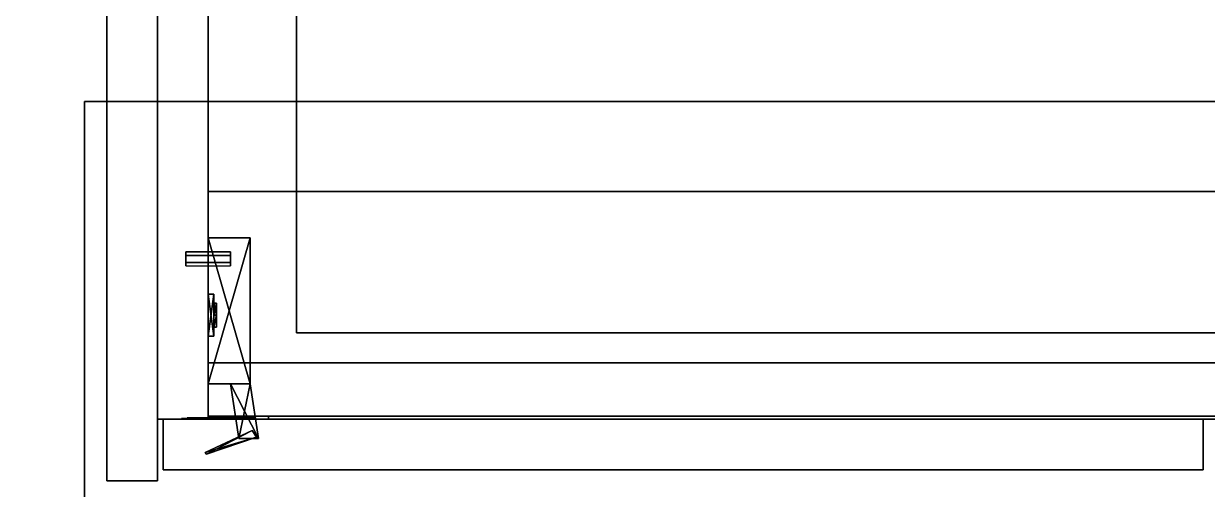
# Model space of a CAD drawing. Extents: x 0 to 6014, y -2463 to 0.
# Drawn here: x 908.4 to 1329.5, y -818 to -652.3 of the extents above; entities that cross this region are included whole.
import ezdxf

# ---------------------------------------------------------------- set-up
doc = ezdxf.new("R2010")
doc.units = 0
for name, color, linetype in [('LAYER0', 7, 'CONTINUOUS'), ('LAYER1', 7, 'CONTINUOUS'), ('LAYER383', 7, 'CONTINUOUS'), ('LAYER394', 7, 'CONTINUOUS'), ('LAYER403', 7, 'CONTINUOUS'), ('LAYER405', 7, 'CONTINUOUS'), ('LAYER407', 7, 'CONTINUOUS'), ('LAYER408', 254, 'CONTINUOUS'), ('LAYER417', 28, 'CONTINUOUS'), ('LAYER418', 253, 'CONTINUOUS'), ('LAYER419', 28, 'CONTINUOUS'), ('LAYER420', 253, 'CONTINUOUS'), ('LAYER421', 250, 'CONTINUOUS'), ('LAYER422', 250, 'CONTINUOUS'), ('LAYER565', 7, 'CONTINUOUS')]:
    doc.layers.add(name, color=color, linetype=linetype)

msp = doc.modelspace()

# ---------------------------------------------------------------- linework, layer by layer
at = {"layer": 'LAYER0'}
for points, invisible_edges in [([(1065, -20), (0, -1850), (0, -20), (1065, -20)], 1), ([(0, -1850), (1065, -20), (1065, -275), (0, -1850)], 5), ([(2107, -1850, 5), (0, -20, 5), (0, -1850, 5), (2107, -1850, 5)], 1), ([(0, -20, 5), (2107, -1850, 5), (1065, -275, 5), (0, -20, 5)], 7), ([(0, -1850), (1065, -275), (2107, -1850), (0, -1850)], 3), ([(2107, -1850), (1065, -275), (1510, -275), (2107, -1850)], 5), ([(1065, -275, 5), (2107, -1850, 5), (1510, -275, 5), (1065, -275, 5)], 3)]:
    msp.add_3dface(points, dxfattribs=dict(at, invisible_edges=invisible_edges))
at = {"layer": 'LAYER383'}
for points, invisible_edges in [([(150, -170, 895), (1005.45, -532.96, 895), (150, -833, 895), (150, -170, 895)], 3), ([(1005.45, -532.96, 915), (150, -170, 915), (1005.45, -762.3, 915), (1005.45, -532.96, 915)], 3), ([(150, -833, 915), (1005.45, -762.3, 915), (150, -170, 915), (150, -833, 915)], 3), ([(1005.45, -762.3, 895), (150, -833, 895), (1005.45, -532.96, 895), (1005.45, -762.3, 895)], 3), ([(150, -833, 895), (1005.45, -762.3, 895), (3455, -833, 895), (150, -833, 895)], 3), ([(1005.45, -762.3, 915), (150, -833, 915), (3455, -833, 915), (1005.45, -762.3, 915)], 5), ([(3455, -833, 895), (1005.45, -762.3, 895), (1363.41, -762.3, 895), (3455, -833, 895)], 5), ([(1005.45, -762.3, 915), (3455, -833, 915), (1363.41, -762.3, 915), (1005.45, -762.3, 915)], 3)]:
    msp.add_3dface(points, dxfattribs=dict(at, invisible_edges=invisible_edges))
at = {"layer": 'LAYER394', "invisible_edges": 1}
for points in [[(1685, -430, 146), (974, -793, 146), (974, -430, 146), (1685, -430, 146)], [(974, -793, 146), (1685, -430, 146), (1685, -793, 146), (974, -793, 146)], [(974, -430, 164), (974, -793, 146), (974, -793, 164), (974, -430, 164)], [(974, -793, 146), (974, -430, 164), (974, -430, 146), (974, -793, 146)], [(1685, -793, 164), (974, -430, 164), (974, -793, 164), (1685, -793, 164)], [(974, -430, 164), (1685, -793, 164), (1685, -430, 164), (974, -430, 164)], [(1685, -793, 164), (974, -793, 146), (1685, -793, 146), (1685, -793, 164)], [(974, -793, 146), (1685, -793, 164), (974, -793, 164), (974, -793, 146)]]:
    msp.add_3dface(points, dxfattribs=at)
at = {"layer": 'LAYER403', "invisible_edges": 1}
for points in [[(956, -430, 145), (974, -793, 145), (956, -793, 145), (956, -430, 145)], [(974, -793, 145), (956, -430, 145), (974, -430, 145), (974, -793, 145)], [(974, -430, 895), (956, -793, 895), (974, -793, 895), (974, -430, 895)], [(956, -793, 895), (974, -430, 895), (956, -430, 895), (956, -793, 895)], [(956, -793, 895), (956, -430, 145), (956, -793, 145), (956, -793, 895)], [(956, -430, 145), (956, -793, 895), (956, -430, 895), (956, -430, 145)], [(974, -430, 895), (974, -793, 145), (974, -430, 145), (974, -430, 895)], [(974, -793, 145), (974, -430, 895), (974, -793, 895), (974, -793, 145)], [(956, -793, 895), (974, -793, 145), (974, -793, 895), (956, -793, 895)], [(974, -793, 145), (956, -793, 895), (956, -793, 145), (974, -793, 145)]]:
    msp.add_3dface(points, dxfattribs=at)
at = {"layer": 'LAYER405', "invisible_edges": 1}
for points in [[(1685, -712, 876.5), (974, -792, 876.5), (974, -712, 876.5), (1685, -712, 876.5)], [(974, -792, 876.5), (1685, -712, 876.5), (1685, -792, 876.5), (974, -792, 876.5)], [(974, -712, 894.5), (974, -792, 876.5), (974, -792, 894.5), (974, -712, 894.5)], [(974, -792, 876.5), (974, -712, 894.5), (974, -712, 876.5), (974, -792, 876.5)], [(974, -712, 894.5), (1685, -712, 876.5), (974, -712, 876.5), (974, -712, 894.5)], [(1685, -712, 876.5), (974, -712, 894.5), (1685, -712, 894.5), (1685, -712, 876.5)], [(1685, -792, 894.5), (974, -712, 894.5), (974, -792, 894.5), (1685, -792, 894.5)], [(974, -712, 894.5), (1685, -792, 894.5), (1685, -712, 894.5), (974, -712, 894.5)], [(1685, -792, 894.5), (974, -792, 876.5), (1685, -792, 876.5), (1685, -792, 894.5)], [(974, -792, 876.5), (1685, -792, 894.5), (974, -792, 894.5), (974, -792, 876.5)]]:
    msp.add_3dface(points, dxfattribs=at)
at = {"layer": 'LAYER407', "invisible_edges": 1}
for points in [[(1685, -454.6, 511), (974, -773, 511), (974, -454.6, 511), (1685, -454.6, 511)], [(974, -773, 511), (1685, -454.6, 511), (1685, -773, 511), (974, -773, 511)], [(974, -454.6, 529), (974, -773, 511), (974, -773, 529), (974, -454.6, 529)], [(974, -773, 511), (974, -454.6, 529), (974, -454.6, 511), (974, -773, 511)], [(1685, -773, 529), (974, -454.6, 529), (974, -773, 529), (1685, -773, 529)], [(974, -454.6, 529), (1685, -773, 529), (1685, -454.6, 529), (974, -454.6, 529)], [(1685, -773, 529), (974, -773, 511), (1685, -773, 511), (1685, -773, 529)], [(974, -773, 511), (1685, -773, 529), (974, -773, 529), (974, -773, 511)]]:
    msp.add_3dface(points, dxfattribs=at)
at = {"layer": 'LAYER408'}
for points in [[(966, -738.5, 508.5), (966, -733.5, 508.5), (966, -734.75, 510.665), (966, -737.25, 510.665)], [(966, -738.5, 508.5), (966, -737.25, 506.3349), (966, -734.75, 506.3349), (966, -733.5, 508.5)], [(973.95, -733, 508.5), (973.95, -739, 508.5), (973.95, -737.5, 511.0981), (973.95, -734.5, 511.0981)], [(973.95, -733, 508.5), (973.95, -739, 508.5), (973.95, -737.5, 505.9019), (973.95, -734.5, 505.9019)], [(974.05, -733, 508.5), (974.05, -739, 508.5), (974.05, -737.5, 511.0981), (974.05, -734.5, 511.0981)], [(974.05, -733, 508.5), (974.05, -739, 508.5), (974.05, -737.5, 505.9019), (974.05, -734.5, 505.9019)], [(982, -738.5, 508.5), (982, -733.5, 508.5), (982, -734.75, 510.665), (982, -737.25, 510.665)], [(982, -738.5, 508.5), (982, -737.25, 506.3349), (982, -734.75, 506.3349), (982, -733.5, 508.5)]]:
    msp.add_3dface(points, dxfattribs=at)
at = {"layer": 'LAYER417'}
for points, invisible_edges in [([(965.4895, -792.75, 243.0251), (964.5, -792.75, 248), (966.5, -792.75, 248), (966.5, -792.75, 242.5)], 10), ([(964.5, -792.75, 248), (965.4895, -792.75, 252.9749), (966.5, -792.75, 253.5), (966.5, -792.75, 248)], 10), ([(968.3076, -792.75, 238.8076), (965.4895, -792.75, 243.0251), (966.5, -792.75, 242.5), (970, -792.75, 242.5)], 10), ([(965.4895, -792.75, 252.9749), (968.3076, -792.75, 257.1924), (970, -792.75, 253.5), (966.5, -792.75, 253.5)], 10), ([(966.5, -792.5, 253.5), (966.5, -792.5, 242.5), (973.5, -792.5, 242.5), (973.2905, -792.5, 253.3167)], 4), ([(972.5251, -792.75, 235.9896), (968.3076, -792.75, 238.8076), (970, -792.75, 242.5), (973.5, -792.75, 242.5)], 10), ([(968.3076, -792.75, 257.1924), (972.5251, -792.75, 260.0104), (973.5, -792.75, 253.5), (970, -792.75, 253.5)], 10), ([(977.5, -792.75, 235), (972.5251, -792.75, 235.9896), (973.5, -792.75, 242.5), (977.5, -792.75, 239)], 2), ([(972.5251, -792.75, 260.0104), (977.5, -792.75, 261), (977.5, -792.75, 257), (973.5, -792.75, 253.5)], 8), ([(973.2905, -792.5, 253.3167), (973.5, -792.5, 242.5), (977.5, -792.5, 239), (977.5, -792.5, 257)], 5), ([(995.5, -792, 227), (990.5, -792, 239), (977.5, -792, 239), (977.5, -792, 227)], 1), ([(995.5, -792, 269), (990.5, -792, 257), (977.5, -792, 257), (977.5, -792, 269)], 1), ([(977.5, -792.5, 257), (977.5, -792.5, 239), (990.5, -792.5, 239), (990.5, -792.5, 257)], 1), ([(995.5, -792, 269), (995.5, -792, 227), (990.5, -792, 239), (990.5, -792, 257)], 10)]:
    msp.add_3dface(points, dxfattribs=dict(at, invisible_edges=invisible_edges))
for points in [[(995.5, -792, 227), (977.5, -792, 227), (977.5, -792, 227), (995.5, -792, 227)], [(995.5, -792, 269), (977.5, -792, 269), (977.5, -792, 269), (995.5, -792, 269)], [(990.5, -792, 239), (990.5, -793, 239), (977.5, -793, 239), (977.5, -792, 239)], [(977.5, -792, 239), (977.5, -793, 239), (977.5, -793, 227), (977.5, -792, 227)], [(977.5, -792, 227), (977.5, -793, 227), (995.5, -793, 227), (995.5, -792, 227)], [(990.5, -792, 257), (990.5, -793, 257), (977.5, -793, 257), (977.5, -792, 257)], [(977.5, -792, 257), (977.5, -793, 257), (977.5, -793, 269), (977.5, -792, 269)], [(977.5, -792, 269), (977.5, -793, 269), (995.5, -793, 269), (995.5, -792, 269)], [(977.5, -793, 239), (977.5, -793, 227), (977.5, -793, 239)], [(977.5, -793, 257), (977.5, -793, 269), (977.5, -793, 257)], [(995.5, -793, 227), (977.5, -793, 227), (977.5, -793, 269), (995.5, -793, 269)], [(990.5, -792, 239), (990.5, -793, 239), (990.5, -793, 257), (990.5, -792, 257)], [(990.5, -793, 239), (990.5, -793, 257), (990.5, -793, 239)], [(995.5, -792, 269), (995.5, -793, 269), (995.5, -792, 269)], [(995.5, -793, 227), (995.5, -793, 269), (995.5, -792, 269), (995.5, -792, 227)]]:
    msp.add_3dface(points, dxfattribs=at)
at = {"layer": 'LAYER418'}
for points in [[(974, -728.5, 241.2174), (988.9214, -780.5, 241.2174), (974, -780.5, 241.2174), (974, -728.5, 241.2174)], [(988.9214, -728.5, 241.2174), (988.9214, -780.5, 241.2174), (974, -728.5, 241.2174), (988.9214, -728.5, 241.2174)], [(974, -728.5, 254.7826), (988.9214, -728.5, 241.2174), (974, -728.5, 241.2174), (974, -728.5, 254.7826)], [(988.9214, -728.5, 254.7826), (988.9214, -728.5, 241.2174), (974, -728.5, 254.7826), (988.9214, -728.5, 254.7826)], [(974, -780.5, 254.7826), (988.9214, -728.5, 254.7826), (974, -728.5, 254.7826), (974, -780.5, 254.7826)], [(988.9214, -780.5, 254.7826), (988.9214, -728.5, 254.7826), (974, -780.5, 254.7826), (988.9214, -780.5, 254.7826)], [(988.9214, -728.5, 241.2174), (988.9214, -780.5, 254.7826), (988.9214, -780.5, 241.2174), (988.9214, -728.5, 241.2174)], [(988.9214, -728.5, 254.7826), (988.9214, -780.5, 254.7826), (988.9214, -728.5, 241.2174), (988.9214, -728.5, 254.7826)], [(974, -748.5, 274), (974, -763.5, 274), (975.9895, -763.5, 274), (974, -748.5, 274)], [(975.9895, -748.5, 274), (974, -748.5, 274), (975.9895, -763.5, 274), (975.9895, -748.5, 274)], [(974, -748.5, 222), (974, -748.5, 274), (975.9895, -748.5, 274), (974, -748.5, 222)], [(975.9895, -748.5, 222), (974, -748.5, 222), (975.9895, -748.5, 274), (975.9895, -748.5, 222)], [(974, -763.5, 222), (974, -748.5, 222), (975.9895, -748.5, 222), (974, -763.5, 222)], [(975.9895, -763.5, 222), (974, -763.5, 222), (975.9895, -748.5, 222), (975.9895, -763.5, 222)], [(975.9895, -748.5, 274), (975.9895, -763.5, 274), (975.9895, -763.5, 222), (975.9895, -748.5, 274)], [(975.9895, -748.5, 222), (975.9895, -748.5, 274), (975.9895, -763.5, 222), (975.9895, -748.5, 222)], [(975.9895, -756, 261.2909), (976.9844, -751.7573, 266.0869), (976.9844, -756, 261.2909), (975.9895, -756, 261.2909)], [(975.9895, -751.7573, 266.0869), (976.9844, -751.7573, 266.0869), (975.9895, -756, 261.2909), (975.9895, -751.7573, 266.0869)], [(975.9895, -751.7573, 266.0869), (976.9844, -756, 270.883), (976.9844, -751.7573, 266.0869), (975.9895, -751.7573, 266.0869)], [(975.9895, -756, 270.883), (976.9844, -756, 270.883), (975.9895, -751.7573, 266.0869), (975.9895, -756, 270.883)], [(975.9895, -756, 261.2909), (975.9895, -751.7573, 266.0869), (975.9895, -756, 270.883), (975.9895, -756, 261.2909)], [(975.9895, -756, 225.117), (976.9844, -751.7573, 229.913), (976.9844, -756, 225.117), (975.9895, -756, 225.117)], [(975.9895, -751.7573, 229.913), (976.9844, -751.7573, 229.913), (975.9895, -756, 225.117), (975.9895, -751.7573, 229.913)], [(975.9895, -751.7573, 229.913), (976.9844, -756, 234.7091), (976.9844, -751.7573, 229.913), (975.9895, -751.7573, 229.913)], [(975.9895, -756, 234.7091), (976.9844, -756, 234.7091), (975.9895, -751.7573, 229.913), (975.9895, -756, 234.7091)], [(975.9895, -756, 225.117), (975.9895, -751.7573, 229.913), (975.9895, -756, 234.7091), (975.9895, -756, 225.117)], [(976.9844, -760.2427, 266.0869), (976.9844, -751.7573, 266.0869), (976.9844, -756, 270.883), (976.9844, -760.2427, 266.0869)], [(976.9844, -756, 261.2909), (976.9844, -751.7573, 266.0869), (976.9844, -760.2427, 266.0869), (976.9844, -756, 261.2909)], [(976.9844, -760.2427, 229.913), (976.9844, -751.7573, 229.913), (976.9844, -756, 234.7091), (976.9844, -760.2427, 229.913)], [(976.9844, -756, 225.117), (976.9844, -751.7573, 229.913), (976.9844, -760.2427, 229.913), (976.9844, -756, 225.117)], [(975.9895, -760.2427, 266.0869), (976.9844, -756, 261.2909), (976.9844, -760.2427, 266.0869), (975.9895, -760.2427, 266.0869)], [(975.9895, -756, 261.2909), (976.9844, -756, 261.2909), (975.9895, -760.2427, 266.0869), (975.9895, -756, 261.2909)], [(975.9895, -760.2427, 266.0869), (975.9895, -756, 261.2909), (975.9895, -756, 270.883), (975.9895, -760.2427, 266.0869)], [(975.9895, -760.2427, 266.0869), (976.9844, -756, 270.883), (975.9895, -756, 270.883), (975.9895, -760.2427, 266.0869)], [(976.9844, -760.2427, 266.0869), (976.9844, -756, 270.883), (975.9895, -760.2427, 266.0869), (976.9844, -760.2427, 266.0869)], [(975.9895, -760.2427, 229.913), (976.9844, -756, 225.117), (976.9844, -760.2427, 229.913), (975.9895, -760.2427, 229.913)], [(975.9895, -756, 225.117), (976.9844, -756, 225.117), (975.9895, -760.2427, 229.913), (975.9895, -756, 225.117)], [(975.9895, -760.2427, 229.913), (975.9895, -756, 225.117), (975.9895, -756, 234.7091), (975.9895, -760.2427, 229.913)], [(975.9895, -760.2427, 229.913), (976.9844, -756, 234.7091), (975.9895, -756, 234.7091), (975.9895, -760.2427, 229.913)], [(976.9844, -760.2427, 229.913), (976.9844, -756, 234.7091), (975.9895, -760.2427, 229.913), (976.9844, -760.2427, 229.913)], [(975.9895, -763.5, 274), (974, -763.5, 274), (974, -763.5, 222), (975.9895, -763.5, 274)], [(975.9895, -763.5, 222), (975.9895, -763.5, 274), (974, -763.5, 222), (975.9895, -763.5, 222)], [(981.958, -780.5, 241.2174), (991.9058, -799.8654, 241.2174), (984.9424, -799.8654, 241.2174), (981.958, -780.5, 241.2174)], [(988.9214, -780.5, 241.2174), (991.9058, -799.8654, 241.2174), (981.958, -780.5, 241.2174), (988.9214, -780.5, 241.2174)], [(984.9424, -799.8654, 254.7826), (988.9214, -780.5, 254.7826), (981.958, -780.5, 254.7826), (984.9424, -799.8654, 254.7826)], [(991.9058, -799.8654, 254.7826), (988.9214, -780.5, 254.7826), (984.9424, -799.8654, 254.7826), (991.9058, -799.8654, 254.7826)], [(988.9214, -780.5, 241.2174), (991.9058, -799.8654, 254.7826), (991.9058, -799.8654, 241.2174), (988.9214, -780.5, 241.2174)], [(988.9214, -780.5, 254.7826), (991.9058, -799.8654, 254.7826), (988.9214, -780.5, 241.2174), (988.9214, -780.5, 254.7826)], [(989.6919, -797.0753, 242.3477), (973.4094, -805.5, 242.3477), (972.9182, -804.9226, 242.3477), (989.6919, -797.0753, 242.3477)], [(972.9182, -804.9226, 253.652), (991.1821, -799.4556, 253.652), (989.6919, -797.0753, 253.652), (972.9182, -804.9226, 253.652)], [(973.4094, -805.5, 253.652), (991.1821, -799.4556, 253.652), (972.9182, -804.9226, 253.652), (973.4094, -805.5, 253.652)], [(991.1821, -799.4556, 242.3477), (973.4094, -805.5, 242.3477), (989.6919, -797.0753, 242.3477), (991.1821, -799.4556, 242.3477)], [(991.1821, -799.4556, 242.3477), (973.4094, -805.5, 253.652), (973.4094, -805.5, 242.3477), (991.1821, -799.4556, 242.3477)], [(991.1821, -799.4556, 253.652), (973.4094, -805.5, 253.652), (991.1821, -799.4556, 242.3477), (991.1821, -799.4556, 253.652)]]:
    msp.add_3dface(points, dxfattribs=at)
at = {"layer": 'LAYER419'}
for points, invisible_edges in [([(965.4895, -792.75, 787.0251), (964.5, -792.75, 792), (966.5, -792.75, 792), (966.5, -792.75, 786.5)], 10), ([(964.5, -792.75, 792), (965.4895, -792.75, 796.9749), (966.5, -792.75, 797.5), (966.5, -792.75, 792)], 10), ([(968.3076, -792.75, 782.8076), (965.4895, -792.75, 787.0251), (966.5, -792.75, 786.5), (970, -792.75, 786.5)], 10), ([(965.4895, -792.75, 796.9749), (968.3076, -792.75, 801.1924), (970, -792.75, 797.5), (966.5, -792.75, 797.5)], 10), ([(966.5, -792.5, 797.5), (966.5, -792.5, 786.5), (973.5, -792.5, 786.5), (973.2905, -792.5, 797.3167)], 4), ([(972.5251, -792.75, 779.9896), (968.3076, -792.75, 782.8076), (970, -792.75, 786.5), (973.5, -792.75, 786.5)], 10), ([(968.3076, -792.75, 801.1924), (972.5251, -792.75, 804.0104), (973.5, -792.75, 797.5), (970, -792.75, 797.5)], 10), ([(977.5, -792.75, 779), (972.5251, -792.75, 779.9896), (973.5, -792.75, 786.5), (977.5, -792.75, 783)], 2), ([(972.5251, -792.75, 804.0104), (977.5, -792.75, 805), (977.5, -792.75, 801), (973.5, -792.75, 797.5)], 8), ([(973.2905, -792.5, 797.3167), (973.5, -792.5, 786.5), (977.5, -792.5, 783), (977.5, -792.5, 801)], 5), ([(995.5, -792, 771), (990.5, -792, 783), (977.5, -792, 783), (977.5, -792, 771)], 1), ([(995.5, -792, 813), (990.5, -792, 801), (977.5, -792, 801), (977.5, -792, 813)], 1), ([(977.5, -792.5, 801), (977.5, -792.5, 783), (990.5, -792.5, 783), (990.5, -792.5, 801)], 1), ([(995.5, -792, 813), (995.5, -792, 771), (990.5, -792, 783), (990.5, -792, 801)], 10)]:
    msp.add_3dface(points, dxfattribs=dict(at, invisible_edges=invisible_edges))
for points in [[(995.5, -792, 771), (977.5, -792, 771), (977.5, -792, 771), (995.5, -792, 771)], [(995.5, -792, 813), (977.5, -792, 813), (977.5, -792, 813), (995.5, -792, 813)], [(990.5, -792, 783), (990.5, -793, 783), (977.5, -793, 783), (977.5, -792, 783)], [(977.5, -792, 783), (977.5, -793, 783), (977.5, -793, 771), (977.5, -792, 771)], [(977.5, -792, 771), (977.5, -793, 771), (995.5, -793, 771), (995.5, -792, 771)], [(990.5, -792, 801), (990.5, -793, 801), (977.5, -793, 801), (977.5, -792, 801)], [(977.5, -792, 801), (977.5, -793, 801), (977.5, -793, 813), (977.5, -792, 813)], [(977.5, -792, 813), (977.5, -793, 813), (995.5, -793, 813), (995.5, -792, 813)], [(977.5, -793, 783), (977.5, -793, 771), (977.5, -793, 783)], [(977.5, -793, 801), (977.5, -793, 813), (977.5, -793, 801)], [(995.5, -793, 771), (977.5, -793, 771), (977.5, -793, 813), (995.5, -793, 813)], [(990.5, -792, 783), (990.5, -793, 783), (990.5, -793, 801), (990.5, -792, 801)], [(990.5, -793, 783), (990.5, -793, 801), (990.5, -793, 783)], [(995.5, -792, 813), (995.5, -793, 813), (995.5, -792, 813)], [(995.5, -793, 771), (995.5, -793, 813), (995.5, -792, 813), (995.5, -792, 771)]]:
    msp.add_3dface(points, dxfattribs=at)
at = {"layer": 'LAYER420'}
for points in [[(974, -728.5, 785.2174), (988.9214, -780.5, 785.2174), (974, -780.5, 785.2174), (974, -728.5, 785.2174)], [(988.9214, -728.5, 785.2174), (988.9214, -780.5, 785.2174), (974, -728.5, 785.2174), (988.9214, -728.5, 785.2174)], [(974, -728.5, 798.7826), (988.9214, -728.5, 785.2174), (974, -728.5, 785.2174), (974, -728.5, 798.7826)], [(988.9214, -728.5, 798.7826), (988.9214, -728.5, 785.2174), (974, -728.5, 798.7826), (988.9214, -728.5, 798.7826)], [(974, -780.5, 798.7826), (988.9214, -728.5, 798.7826), (974, -728.5, 798.7826), (974, -780.5, 798.7826)], [(988.9214, -780.5, 798.7826), (988.9214, -728.5, 798.7826), (974, -780.5, 798.7826), (988.9214, -780.5, 798.7826)], [(988.9214, -728.5, 785.2174), (988.9214, -780.5, 798.7826), (988.9214, -780.5, 785.2174), (988.9214, -728.5, 785.2174)], [(988.9214, -728.5, 798.7826), (988.9214, -780.5, 798.7826), (988.9214, -728.5, 785.2174), (988.9214, -728.5, 798.7826)], [(974, -748.5, 818), (974, -763.5, 818), (975.9895, -763.5, 818), (974, -748.5, 818)], [(975.9895, -748.5, 818), (974, -748.5, 818), (975.9895, -763.5, 818), (975.9895, -748.5, 818)], [(974, -748.5, 766), (974, -748.5, 818), (975.9895, -748.5, 818), (974, -748.5, 766)], [(975.9895, -748.5, 766), (974, -748.5, 766), (975.9895, -748.5, 818), (975.9895, -748.5, 766)], [(974, -763.5, 766), (974, -748.5, 766), (975.9895, -748.5, 766), (974, -763.5, 766)], [(975.9895, -763.5, 766), (974, -763.5, 766), (975.9895, -748.5, 766), (975.9895, -763.5, 766)], [(975.9895, -748.5, 818), (975.9895, -763.5, 818), (975.9895, -763.5, 766), (975.9895, -748.5, 818)], [(975.9895, -748.5, 766), (975.9895, -748.5, 818), (975.9895, -763.5, 766), (975.9895, -748.5, 766)], [(975.9895, -756, 805.291), (976.9844, -751.7573, 810.087), (976.9844, -756, 805.291), (975.9895, -756, 805.291)], [(975.9895, -751.7573, 810.087), (976.9844, -751.7573, 810.087), (975.9895, -756, 805.291), (975.9895, -751.7573, 810.087)], [(975.9895, -751.7573, 810.087), (976.9844, -756, 814.883), (976.9844, -751.7573, 810.087), (975.9895, -751.7573, 810.087)], [(975.9895, -756, 814.883), (976.9844, -756, 814.883), (975.9895, -751.7573, 810.087), (975.9895, -756, 814.883)], [(975.9895, -756, 805.291), (975.9895, -751.7573, 810.087), (975.9895, -756, 814.883), (975.9895, -756, 805.291)], [(975.9895, -756, 769.117), (976.9844, -751.7573, 773.913), (976.9844, -756, 769.117), (975.9895, -756, 769.117)], [(975.9895, -751.7573, 773.913), (976.9844, -751.7573, 773.913), (975.9895, -756, 769.117), (975.9895, -751.7573, 773.913)], [(975.9895, -751.7573, 773.913), (976.9844, -756, 778.709), (976.9844, -751.7573, 773.913), (975.9895, -751.7573, 773.913)], [(975.9895, -756, 778.709), (976.9844, -756, 778.709), (975.9895, -751.7573, 773.913), (975.9895, -756, 778.709)], [(975.9895, -756, 769.117), (975.9895, -751.7573, 773.913), (975.9895, -756, 778.709), (975.9895, -756, 769.117)], [(976.9844, -760.2427, 810.087), (976.9844, -751.7573, 810.087), (976.9844, -756, 814.883), (976.9844, -760.2427, 810.087)], [(976.9844, -756, 805.291), (976.9844, -751.7573, 810.087), (976.9844, -760.2427, 810.087), (976.9844, -756, 805.291)], [(976.9844, -760.2427, 773.913), (976.9844, -751.7573, 773.913), (976.9844, -756, 778.709), (976.9844, -760.2427, 773.913)], [(976.9844, -756, 769.117), (976.9844, -751.7573, 773.913), (976.9844, -760.2427, 773.913), (976.9844, -756, 769.117)], [(975.9895, -760.2427, 810.087), (976.9844, -756, 805.291), (976.9844, -760.2427, 810.087), (975.9895, -760.2427, 810.087)], [(975.9895, -756, 805.291), (976.9844, -756, 805.291), (975.9895, -760.2427, 810.087), (975.9895, -756, 805.291)], [(975.9895, -760.2427, 810.087), (975.9895, -756, 805.291), (975.9895, -756, 814.883), (975.9895, -760.2427, 810.087)], [(975.9895, -760.2427, 810.087), (976.9844, -756, 814.883), (975.9895, -756, 814.883), (975.9895, -760.2427, 810.087)], [(976.9844, -760.2427, 810.087), (976.9844, -756, 814.883), (975.9895, -760.2427, 810.087), (976.9844, -760.2427, 810.087)], [(975.9895, -760.2427, 773.913), (976.9844, -756, 769.117), (976.9844, -760.2427, 773.913), (975.9895, -760.2427, 773.913)], [(975.9895, -756, 769.117), (976.9844, -756, 769.117), (975.9895, -760.2427, 773.913), (975.9895, -756, 769.117)], [(975.9895, -760.2427, 773.913), (975.9895, -756, 769.117), (975.9895, -756, 778.709), (975.9895, -760.2427, 773.913)], [(975.9895, -760.2427, 773.913), (976.9844, -756, 778.709), (975.9895, -756, 778.709), (975.9895, -760.2427, 773.913)], [(976.9844, -760.2427, 773.913), (976.9844, -756, 778.709), (975.9895, -760.2427, 773.913), (976.9844, -760.2427, 773.913)], [(975.9895, -763.5, 818), (974, -763.5, 818), (974, -763.5, 766), (975.9895, -763.5, 818)], [(975.9895, -763.5, 766), (975.9895, -763.5, 818), (974, -763.5, 766), (975.9895, -763.5, 766)], [(981.958, -780.5, 785.2174), (991.9058, -799.8654, 785.2174), (984.9424, -799.8654, 785.2174), (981.958, -780.5, 785.2174)], [(988.9214, -780.5, 785.2174), (991.9058, -799.8654, 785.2174), (981.958, -780.5, 785.2174), (988.9214, -780.5, 785.2174)], [(984.9424, -799.8654, 798.7826), (988.9214, -780.5, 798.7826), (981.958, -780.5, 798.7826), (984.9424, -799.8654, 798.7826)], [(991.9058, -799.8654, 798.7826), (988.9214, -780.5, 798.7826), (984.9424, -799.8654, 798.7826), (991.9058, -799.8654, 798.7826)], [(988.9214, -780.5, 785.2174), (991.9058, -799.8654, 798.7826), (991.9058, -799.8654, 785.2174), (988.9214, -780.5, 785.2174)], [(988.9214, -780.5, 798.7826), (991.9058, -799.8654, 798.7826), (988.9214, -780.5, 785.2174), (988.9214, -780.5, 798.7826)], [(989.6919, -797.0753, 786.3477), (973.4094, -805.5, 786.3477), (972.9182, -804.9226, 786.3477), (989.6919, -797.0753, 786.3477)], [(972.9182, -804.9226, 797.652), (991.1821, -799.4556, 797.652), (989.6919, -797.0753, 797.652), (972.9182, -804.9226, 797.652)], [(973.4094, -805.5, 797.652), (991.1821, -799.4556, 797.652), (972.9182, -804.9226, 797.652), (973.4094, -805.5, 797.652)], [(991.1821, -799.4556, 786.3477), (973.4094, -805.5, 786.3477), (989.6919, -797.0753, 786.3477), (991.1821, -799.4556, 786.3477)], [(991.1821, -799.4556, 786.3477), (973.4094, -805.5, 797.652), (973.4094, -805.5, 786.3477), (991.1821, -799.4556, 786.3477)], [(991.1821, -799.4556, 797.652), (973.4094, -805.5, 797.652), (991.1821, -799.4556, 786.3477), (991.1821, -799.4556, 797.652)]]:
    msp.add_3dface(points, dxfattribs=at)
at = {"layer": 'LAYER421', "invisible_edges": 1}
for points in [[(1328, -793, 148), (958, -793, 892), (1328, -793, 892), (1328, -793, 148)], [(958, -793, 892), (1328, -793, 148), (958, -793, 148), (958, -793, 892)], [(1328, -793, 148), (958, -811, 148), (958, -793, 148), (1328, -793, 148)], [(958, -811, 148), (1328, -793, 148), (1328, -811, 148), (958, -811, 148)], [(958, -811, 148), (958, -793, 892), (958, -793, 148), (958, -811, 148)], [(958, -793, 892), (958, -811, 148), (958, -811, 892), (958, -793, 892)], [(1328, -811, 892), (958, -793, 892), (958, -811, 892), (1328, -811, 892)], [(958, -793, 892), (1328, -811, 892), (1328, -793, 892), (958, -793, 892)], [(1328, -811, 892), (1328, -793, 148), (1328, -793, 892), (1328, -811, 892)], [(1328, -793, 148), (1328, -811, 892), (1328, -811, 148), (1328, -793, 148)], [(958, -811, 148), (1328, -811, 892), (958, -811, 892), (958, -811, 148)], [(1328, -811, 892), (958, -811, 148), (1328, -811, 148), (1328, -811, 892)]]:
    msp.add_3dface(points, dxfattribs=at)
at = {"layer": 'LAYER422', "invisible_edges": 1}
for points in [[(938, -430, 145), (956, -815, 145), (938, -815, 145), (938, -430, 145)], [(956, -815, 145), (938, -430, 145), (956, -430, 145), (956, -815, 145)], [(956, -430, 895), (938, -815, 895), (956, -815, 895), (956, -430, 895)], [(938, -815, 895), (956, -430, 895), (938, -430, 895), (938, -815, 895)], [(938, -815, 895), (938, -430, 145), (938, -815, 145), (938, -815, 895)], [(938, -430, 145), (938, -815, 895), (938, -430, 895), (938, -430, 145)], [(956, -430, 895), (956, -815, 145), (956, -430, 145), (956, -430, 895)], [(956, -815, 145), (956, -430, 895), (956, -815, 895), (956, -815, 145)], [(938, -815, 895), (956, -815, 145), (956, -815, 895), (938, -815, 895)], [(956, -815, 145), (938, -815, 895), (938, -815, 145), (956, -815, 145)]]:
    msp.add_3dface(points, dxfattribs=at)
at = {"layer": 'LAYER565'}
for points, invisible_edges in [([(933, -170, 2401), (150, -1700, 2401), (150, -170, 2401), (933, -170, 2401)], 1), ([(150, -1700, 2401), (933, -170, 2401), (930, -430, 2401), (150, -1700, 2401)], 5), ([(930, -1700, 2551), (150, -170, 2551), (150, -1700, 2551), (930, -1700, 2551)], 1), ([(150, -170, 2551), (930, -1700, 2551), (930, -430, 2551), (150, -170, 2551)], 7), ([(930, -430, 2401), (930, -1700, 2401), (150, -1700, 2401), (930, -430, 2401)], 5), ([(1658, -430, 2401), (930, -680, 2401), (930, -430, 2401), (1658, -430, 2401)], 3), ([(930, -680, 2401), (1658, -430, 2401), (1658, -680, 2401), (930, -680, 2401)], 1), ([(930, -1700, 2401), (930, -430, 2401), (930, -680, 2401), (930, -1700, 2401)], 3), ([(1658, -680, 2551), (930, -430, 2551), (930, -680, 2551), (1658, -680, 2551)], 3), ([(930, -430, 2551), (1658, -680, 2551), (1658, -430, 2551), (930, -430, 2551)], 1), ([(930, -430, 2551), (930, -1700, 2551), (930, -680, 2551), (930, -430, 2551)], 5), ([(930, -680, 2401), (930, -1700, 2551), (930, -1700, 2401), (930, -680, 2401)], 1), ([(930, -1700, 2551), (930, -680, 2401), (930, -680, 2551), (930, -1700, 2551)], 1), ([(1658, -680, 2551), (930, -680, 2401), (1658, -680, 2401), (1658, -680, 2551)], 1), ([(930, -680, 2401), (1658, -680, 2551), (930, -680, 2551), (930, -680, 2401)], 1)]:
    msp.add_3dface(points, dxfattribs=dict(at, invisible_edges=invisible_edges))

# ---------------------------------------------------------------- meshes
at = {"layer": 'LAYER1'}
mesh = msp.add_polymesh((11, 2), dxfattribs=at)
for k, corner in enumerate([(2257, -1700, 2554), (2257, -2463, 2554), (150, -1700, 2554), (2257, -1700, 2554), (150, -170, 2554), (150, -1700, 2554), (933, -170, 2554), (150, -170, 2554), (933, -430, 2554), (933, -170, 2554), (1658, -430, 2554), (933, -430, 2554), (1658, -160, 2554), (1658, -430, 2554), (4428, -160, 2554), (1658, -160, 2554), (4428, -800, 2554), (4428, -160, 2554), (6013.688, -800, 2554), (4428, -800, 2554), (6013.688, -650, 2554), (4578, -650, 2554)]):
    mesh.set_mesh_vertex(divmod(k, 2), corner)
at = {"layer": 'LAYER408'}
mesh = msp.add_polymesh((2, 6), dxfattribs=dict(at, n_close=True))
for k, corner in enumerate([(982, -738.5, 508.5), (982, -737.25, 510.665), (982, -734.75, 510.665), (982, -733.5, 508.5), (982, -734.75, 506.3349), (982, -737.25, 506.3349), (966, -738.5, 508.5), (966, -737.25, 510.665), (966, -734.75, 510.665), (966, -733.5, 508.5), (966, -734.75, 506.3349), (966, -737.25, 506.3349)]):
    mesh.set_mesh_vertex(divmod(k, 6), corner)
mesh = msp.add_polymesh((2, 6), dxfattribs=dict(at, n_close=True))
for k, corner in enumerate([(974.05, -739, 508.5), (974.05, -737.5, 511.0981), (974.05, -734.5, 511.0981), (974.05, -733, 508.5), (974.05, -734.5, 505.9019), (974.05, -737.5, 505.9019), (973.95, -739, 508.5), (973.95, -737.5, 511.0981), (973.95, -734.5, 511.0981), (973.95, -733, 508.5), (973.95, -734.5, 505.9019), (973.95, -737.5, 505.9019)]):
    mesh.set_mesh_vertex(divmod(k, 6), corner)
at = {"layer": 'LAYER417'}
mesh = msp.add_polymesh((2, 9), dxfattribs=at)
for k, corner in enumerate([(977.5, -792.75, 235), (972.5251, -792.75, 235.9896), (968.3076, -792.75, 238.8076), (965.4895, -792.75, 243.0251), (964.5, -792.75, 248), (965.4895, -792.75, 252.9749), (968.3076, -792.75, 257.1924), (972.5251, -792.75, 260.0104), (977.5, -792.75, 261), (977.5, -793, 235), (972.5251, -793, 235.9896), (968.3076, -793, 238.8076), (965.4895, -793, 243.0251), (964.5, -793, 248), (965.4895, -793, 252.9749), (968.3076, -793, 257.1924), (972.5251, -793, 260.0104), (977.5, -793, 261)]):
    mesh.set_mesh_vertex(divmod(k, 9), corner)
at = {"layer": 'LAYER419'}
mesh = msp.add_polymesh((2, 9), dxfattribs=at)
for k, corner in enumerate([(977.5, -792.75, 779), (972.5251, -792.75, 779.9896), (968.3076, -792.75, 782.8076), (965.4895, -792.75, 787.0251), (964.5, -792.75, 792), (965.4895, -792.75, 796.9749), (968.3076, -792.75, 801.1924), (972.5251, -792.75, 804.0104), (977.5, -792.75, 805), (977.5, -793, 779), (972.5251, -793, 779.9896), (968.3076, -793, 782.8076), (965.4895, -793, 787.0251), (964.5, -793, 792), (965.4895, -793, 796.9749), (968.3076, -793, 801.1924), (972.5251, -793, 804.0104), (977.5, -793, 805)]):
    mesh.set_mesh_vertex(divmod(k, 9), corner)

doc.saveas('drawing.dxf')
